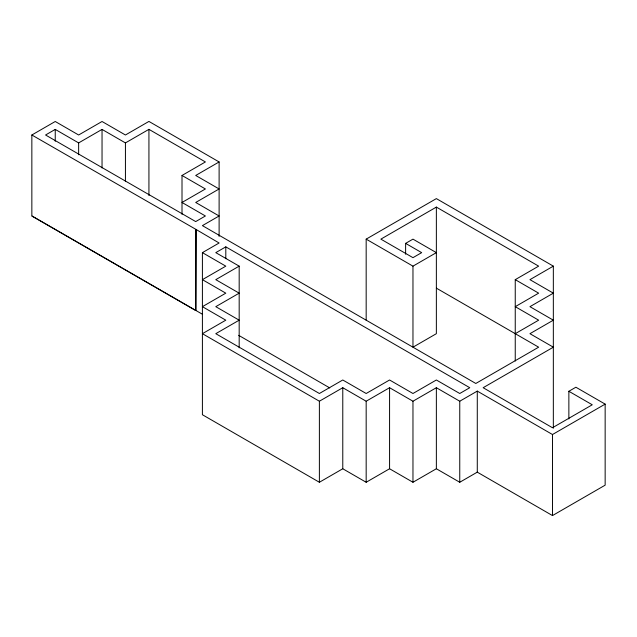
<?xml version="1.0" encoding="UTF-8"?>
<svg xmlns="http://www.w3.org/2000/svg" width="637" height="637" viewBox="0 0 637 637"><rect width="100%" height="100%" fill="white"/><g stroke="black" fill="none" stroke-linecap="round" stroke-linejoin="round"><path stroke-width="0.96" d="M31.85 134.996L195.917 229.376L195.718 310.53L31.85 216.039L31.85 134.996L55.244 121.492L78.638 134.996L102.039 121.492L125.433 134.996L148.931 121.428L219.112 161.949L219.112 236.407M182.007 175.462L205.409 161.949L148.931 129.343L125.433 142.911L102.039 129.399L78.638 142.911L55.244 129.399L45.561 134.996L195.71 221.58L205.409 215.983L182.007 202.47L205.409 188.966L182.007 175.462L182.007 214.335M219.112 161.949L195.718 175.462L219.112 188.966L195.718 202.47L219.112 215.983L202.407 225.625L475.807 383.474L538.647 347.189L436.361 288.139M568.865 418.947L568.865 391.277L575.88 387.224L605.15 404.121L605.15 485.163L552.486 515.572L477.28 472.152L459.755 482.265L436.361 468.76L412.967 482.265L389.573 468.76L366.171 482.265L342.778 468.76L319.384 482.265L202.407 414.727L202.407 252.642L219.112 243L195.917 229.376L195.718 310.458M239.178 266.147L215.784 279.659L239.178 293.163L215.784 306.668L239.178 320.18L215.784 333.684L319.384 393.499L342.778 379.994L366.171 393.499L389.573 379.994L412.967 393.499L436.361 379.994L459.755 393.499L469.772 387.71L225.801 246.861L215.784 252.642L239.178 266.147L239.178 347.85M366.171 320.18L366.171 239.138L436.361 198.609L553.338 266.147L553.338 428.239M515.245 361.028L515.245 279.659L538.647 266.147L436.361 207.097L380.87 239.138L412.967 257.667L421.67 252.642L405.618 243.374L405.618 254.251M405.618 243.374L412.967 239.138L436.361 252.642L412.967 266.147L366.171 239.138M202.407 252.642L225.801 266.147L202.407 279.659L225.801 293.163L202.407 306.668L225.801 320.18L202.407 333.684L319.384 401.222L342.778 387.71L366.171 401.222L389.573 387.71L412.967 401.222L436.361 387.71L459.755 401.222L477.28 391.102L552.486 434.522L605.15 404.121M553.338 266.147L529.944 279.659L553.338 293.163L529.944 306.668L553.338 320.18L529.944 333.684L553.338 347.189L483.149 387.71L552.486 427.746L592.259 404.782L568.865 391.277M515.245 333.684L538.647 320.18L515.245 306.668L538.647 293.163L515.245 279.659M32.113 216.039L202.542 314.312M238.684 335.341L329.751 387.917M552.486 434.522L552.486 515.572M477.28 391.102L477.28 472.152M459.755 401.222L459.755 482.265M436.361 207.097L436.361 333.684L412.967 347.197L412.967 266.147M436.361 387.71L436.361 468.76M412.967 401.222L412.967 482.265M389.573 387.71L389.573 468.76M366.171 401.222L366.171 482.265M342.778 387.71L342.778 468.76M319.384 401.222L319.384 482.265M225.801 246.861L225.801 258.718M195.718 229.487L195.718 310.53M148.931 129.343L148.931 195.567M125.433 142.911L125.433 181.457M102.039 129.399L102.039 167.945M78.638 142.911L78.638 154.767M55.244 129.399L55.244 141.263"/></g></svg>
